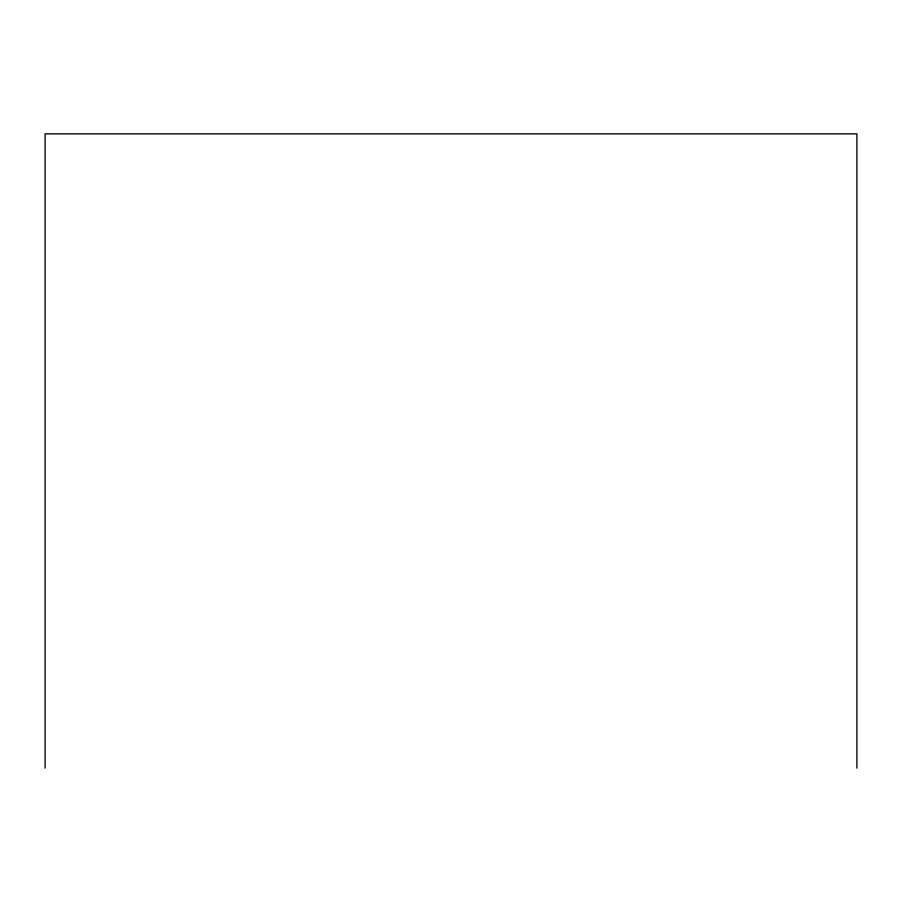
<?xml version="1.0" encoding="UTF-8"?>
<svg xmlns="http://www.w3.org/2000/svg" width="902" height="902" viewBox="0 0 902 902"><rect width="100%" height="100%" fill="white"/><g stroke="black" fill="none" stroke-linecap="round" stroke-linejoin="round"><path stroke-width="1.35" d="M856.9 768.154L856.9 133.846L45.1 133.846L45.1 768.154"/></g></svg>
